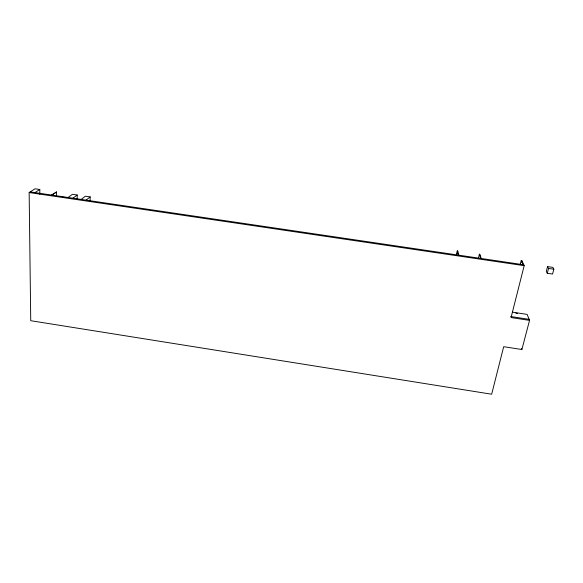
<?xml version="1.0" encoding="UTF-8"?>
<svg xmlns="http://www.w3.org/2000/svg" width="583" height="583" viewBox="0 0 583 583"><rect width="100%" height="100%" fill="white"/><g stroke="black" fill="none" stroke-linecap="round" stroke-linejoin="round"><path stroke-width="0.87" d="M56.558 196.231L56.566 191.953L51.508 195.043M77.16 199.459L77.211 194.999L72.423 194.292L68.065 197.484M90.095 200.865L90.176 196.908L85.373 196.201L81.19 199.422M456.38 254.953L457.232 250.974L457.75 251.047L458.792 255.179M457.181 253.671L457.75 251.047M478.351 258.648L479.357 254.232L479.867 254.305L481.237 258.495M520.255 264.383L521.253 260.404L521.77 260.477L524.175 265.68L511.051 317.56L529.553 320.38L521.88 349.516L503.683 346.696L491.666 394.217L30.739 320.708L29.15 192.55L35.046 188.783L39.804 189.49L39.833 194.234M521.333 262.248L521.77 260.477M547.575 266.606L546.293 271.416L547.269 273.267L552.546 274.046L553.85 269.215L552.837 267.378L547.575 266.606L548.559 268.435L547.269 273.267M86.058 200.144L90.176 196.908M72.919 198.205L77.211 194.999M51.989 195.116L56.566 191.953M35.002 192.609L39.804 189.49M30.178 191.894L523.753 264.769M548.559 268.435L553.85 269.215M62.709 197.141L64.465 197.397M29.15 192.55L524.175 265.68M512.399 312.153L527.127 314.397L529.553 320.38M515.824 313.144L517.573 313.414M510.679 316.518L529.131 319.331M521.253 260.404L523.228 264.689M521.479 348.401L521.88 349.516M479.357 254.232L480.713 258.415M457.232 250.974L458.274 255.099"/></g></svg>
